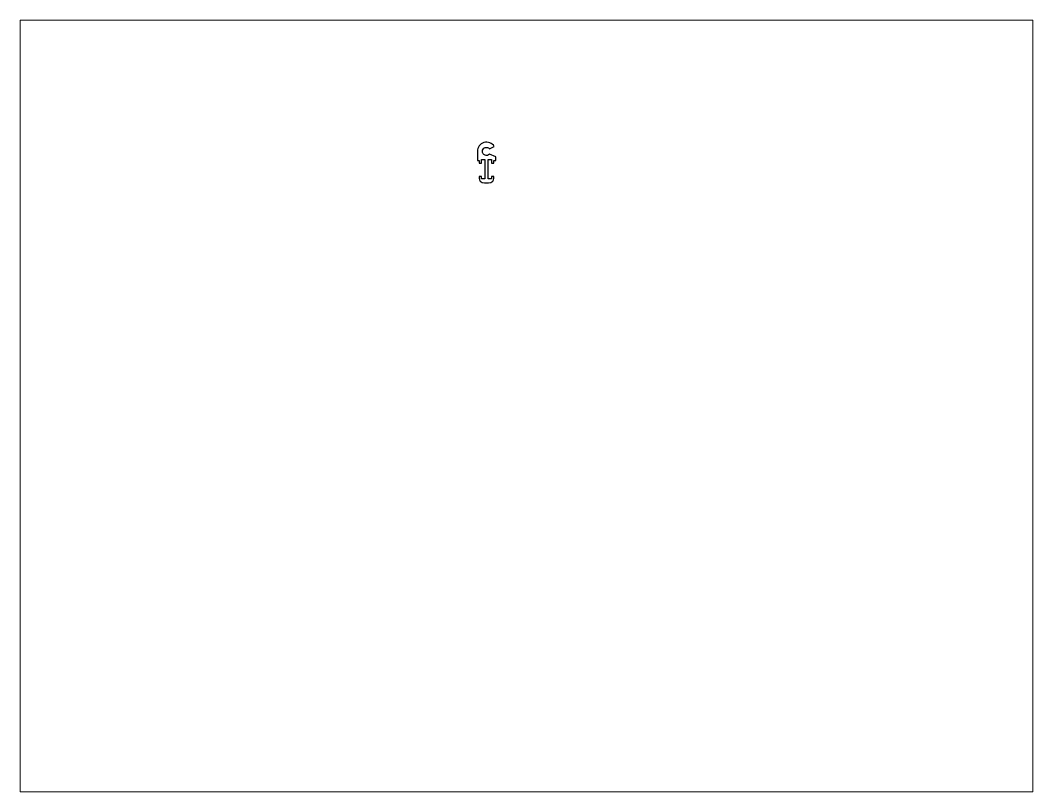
# Paper-space layout 'Layout1' of a CAD drawing. Extents: x 27 to 240, y 20 to 183.
# The model-space entities are those that its viewports show. They can reach past a viewport. Long polylines and large blocks are cut down to what shows.
import ezdxf

# ---------------------------------------------------------------- set-up
doc = ezdxf.new("R2010")
doc.units = 0
doc.header["$LTSCALE"] = 15
doc.layers.get('0').update_dxf_attribs({"linetype": 'CONTINUOUS'})
doc.layers.add('ANA', color=220, linetype='CONTINUOUS')

msp = doc.modelspace()

# ---------------------------------------------------------------- linework, layer by layer
at = {"layer": 'ANA', "color": 7}
msp.add_lwpolyline([(173.33, 216.78), (173.33, 217.78), (172.53, 217.78), (172.53, 216.92, 0.346364), (173.68, 215.46, 0.120992), (176.89, 215.48, 0.344269), (178.03, 216.93), (178.03, 217.78), (177.23, 217.78), (177.23, 216.78), (175.93, 216.78), (175.93, 224.18), (177.23, 224.18), (177.23, 222.78), (178.03, 222.78), (178.03, 223.78), (178.78, 223.78), (178.78, 225.16), (176.44, 226.25, -2.656743), (176.44, 228.3), (178.24, 229.14, 0.752735), (171.78, 227.28), (171.78, 223.78), (172.53, 223.78), (172.53, 222.78), (173.33, 222.78), (173.33, 224.18), (174.63, 224.18), (174.63, 216.78)], format="xyb", close=True, dxfattribs=at)

psp = doc.layouts.get("Layout1")

# ---------------------------------------------------------------- viewports
at = {"layer": '0', "color": 0, "linetype": 'BYBLOCK', "ltscale": 0.05}
psp.add_viewport(center=(133.35, 101.6), size=(213.36, 162.56), view_center_point=(190.51, 130.3), view_height=293.8955, dxfattribs=at)

doc.saveas('drawing.dxf')
